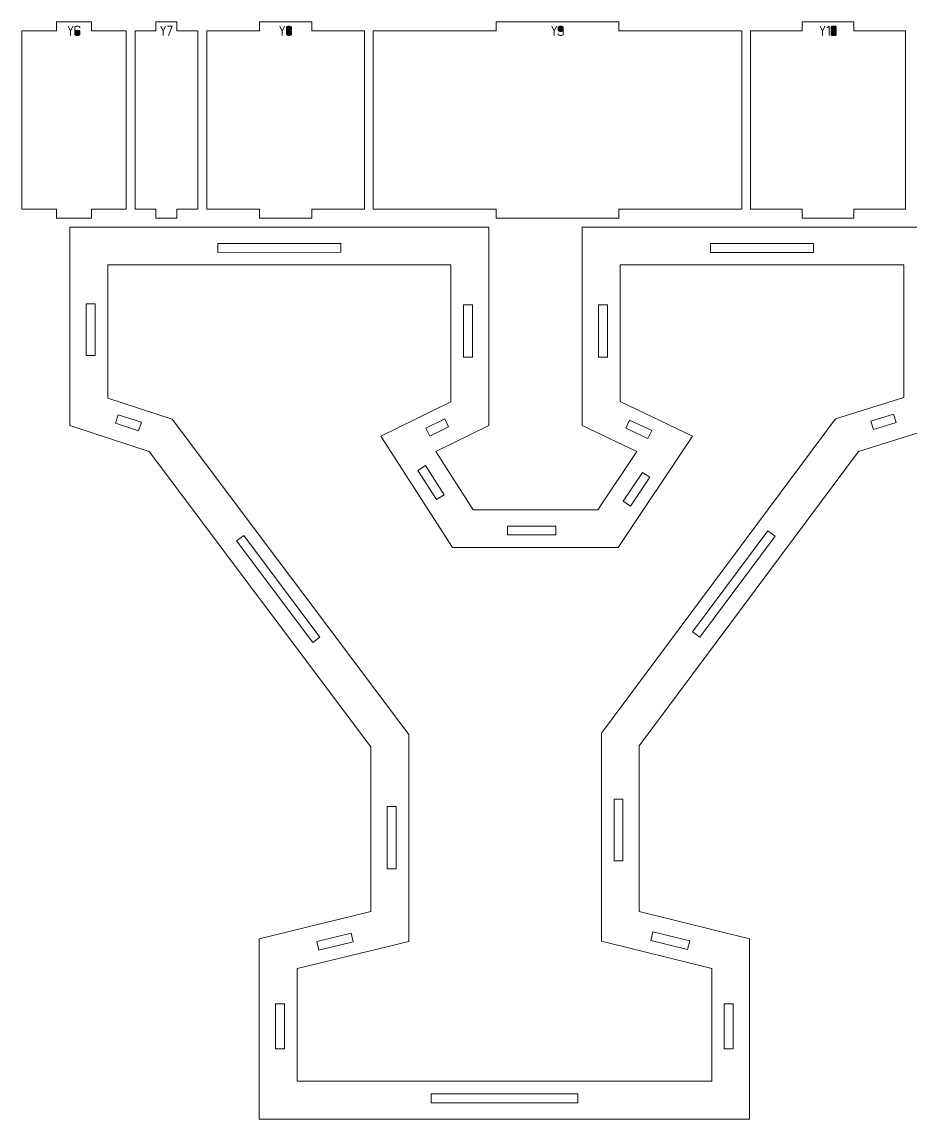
# Model space of a CAD drawing. Header units: centimetres. Extents: x -249 to 275, y -506 to 461.
# Drawn here: x 65.99 to 95.84, y -438.19 to -401.29 of the extents above; entities that cross this region are included whole.
import ezdxf

# ---------------------------------------------------------------- set-up
doc = ezdxf.new("R2010")
doc.units = ezdxf.units.CM
doc.header["$MEASUREMENT"] = 0
doc.layers.add('Capa 1', color=7, linetype='Continuous')

msp = doc.modelspace()

# ---------------------------------------------------------------- hatches: boundary and pattern name
at = {"layer": 'Capa 1', "true_color": 0x3e4095}
h = msp.add_hatch(color=175, dxfattribs=at)
edge = h.paths.add_edge_path()
edge.add_spline(control_points=[(67.62337, -401.74634), (67.62337, -401.74634), (67.62337, -401.59775), (67.62337, -401.59775), (67.62337, -401.59775), (67.54403, -401.4299), (67.54403, -401.4299), (67.54403, -401.4299), (67.62337, -401.59775), (67.62337, -401.59775), (67.62337, -401.59775), (67.70133, -401.4299), (67.70133, -401.4299), (67.70133, -401.4299), (67.62337, -401.59775), (67.62337, -401.59775), (67.62337, -401.59775), (67.62337, -401.74634), (67.62337, -401.74634)], knot_values=[0, 0, 0, 0, 0.16666667, 0.16666667, 0.16666667, 0.33333333, 0.33333333, 0.33333333, 0.5, 0.5, 0.5, 0.66666667, 0.66666667, 0.66666667, 0.83333333, 0.83333333, 0.83333333, 1, 1, 1, 1], degree=3, periodic=1)
h = msp.add_hatch(color=175, dxfattribs=at)
edge = h.paths.add_edge_path()
edge.add_spline(control_points=[(67.84671, -401.74634), (67.82317, -401.74634), (67.80352, -401.7429), (67.78778, -401.73602), (67.77203, -401.72914), (67.76416, -401.72081), (67.76416, -401.71103), (67.76416, -401.71103), (67.76416, -401.60417), (67.76416, -401.60417), (67.76416, -401.60417), (67.76416, -401.46521), (67.76416, -401.46521), (67.76416, -401.45543), (67.77203, -401.4471), (67.78778, -401.44022), (67.80352, -401.43334), (67.82317, -401.4299), (67.84671, -401.4299), (67.87025, -401.4299), (67.8899, -401.43334), (67.90564, -401.44022), (67.92139, -401.4471), (67.92926, -401.45543), (67.92926, -401.46521), (67.92926, -401.46521), (67.92926, -401.49089), (67.92926, -401.49089), (67.92926, -401.49089), (67.92926, -401.46521), (67.92926, -401.46521), (67.92926, -401.45543), (67.92139, -401.4471), (67.90564, -401.44022), (67.8899, -401.43334), (67.87025, -401.4299), (67.84671, -401.4299), (67.82317, -401.4299), (67.80352, -401.43334), (67.78778, -401.44022), (67.77203, -401.4471), (67.76416, -401.45543), (67.76416, -401.46521), (67.76416, -401.46521), (67.76416, -401.60417), (67.76416, -401.60417), (67.76416, -401.595), (67.77371, -401.58682), (67.79282, -401.57964), (67.81193, -401.57245), (67.82989, -401.56886), (67.84671, -401.56886), (67.87025, -401.56886), (67.8899, -401.5723), (67.90564, -401.57918), (67.92139, -401.58606), (67.92926, -401.59439), (67.92926, -401.60417), (67.92926, -401.60417), (67.92926, -401.71103), (67.92926, -401.71103), (67.92926, -401.72081), (67.92139, -401.72914), (67.90564, -401.73602), (67.8899, -401.7429), (67.87025, -401.74634), (67.84671, -401.74634)], knot_values=[0, 0, 0, 0, 0.04545455, 0.04545455, 0.04545455, 0.09090909, 0.09090909, 0.09090909, 0.13636364, 0.13636364, 0.13636364, 0.18181818, 0.18181818, 0.18181818, 0.22727273, 0.22727273, 0.22727273, 0.27272727, 0.27272727, 0.27272727, 0.31818182, 0.31818182, 0.31818182, 0.36363636, 0.36363636, 0.36363636, 0.40909091, 0.40909091, 0.40909091, 0.45454545, 0.45454545, 0.45454545, 0.5, 0.5, 0.5, 0.54545455, 0.54545455, 0.54545455, 0.59090909, 0.59090909, 0.59090909, 0.63636364, 0.63636364, 0.63636364, 0.68181818, 0.68181818, 0.68181818, 0.72727273, 0.72727273, 0.72727273, 0.77272727, 0.77272727, 0.77272727, 0.81818182, 0.81818182, 0.81818182, 0.86363636, 0.86363636, 0.86363636, 0.90909091, 0.90909091, 0.90909091, 0.95454545, 0.95454545, 0.95454545, 1, 1, 1, 1], degree=3, periodic=1)
h = msp.add_hatch(color=175, dxfattribs=at)
edge = h.paths.add_edge_path()
edge.add_spline(control_points=[(70.73468, -401.74634), (70.73468, -401.74634), (70.73468, -401.59775), (70.73468, -401.59775), (70.73468, -401.59775), (70.65534, -401.4299), (70.65534, -401.4299), (70.65534, -401.4299), (70.73468, -401.59775), (70.73468, -401.59775), (70.73468, -401.59775), (70.81264, -401.4299), (70.81264, -401.4299), (70.81264, -401.4299), (70.73468, -401.59775), (70.73468, -401.59775), (70.73468, -401.59775), (70.73468, -401.74634), (70.73468, -401.74634)], knot_values=[0, 0, 0, 0, 0.16666667, 0.16666667, 0.16666667, 0.33333333, 0.33333333, 0.33333333, 0.5, 0.5, 0.5, 0.66666667, 0.66666667, 0.66666667, 0.83333333, 0.83333333, 0.83333333, 1, 1, 1, 1], degree=3, periodic=1)
h = msp.add_hatch(color=175, dxfattribs=at)
edge = h.paths.add_edge_path()
edge.add_spline(control_points=[(70.91399, -401.74634), (70.91399, -401.74634), (71.03507, -401.4299), (71.03507, -401.4299), (71.03507, -401.4299), (70.87547, -401.4299), (70.87547, -401.4299), (70.87547, -401.4299), (71.03507, -401.4299), (71.03507, -401.4299), (71.03507, -401.4299), (70.91399, -401.74634), (70.91399, -401.74634)], knot_values=[0, 0, 0, 0, 0.25, 0.25, 0.25, 0.5, 0.5, 0.5, 0.75, 0.75, 0.75, 1, 1, 1, 1], degree=3, periodic=1)
h = msp.add_hatch(color=175, dxfattribs=at)
edge = h.paths.add_edge_path()
edge.add_spline(control_points=[(74.73695, -401.74634), (74.73695, -401.74634), (74.73695, -401.59775), (74.73695, -401.59775), (74.73695, -401.59775), (74.65761, -401.4299), (74.65761, -401.4299), (74.65761, -401.4299), (74.73695, -401.59775), (74.73695, -401.59775), (74.73695, -401.59775), (74.81491, -401.4299), (74.81491, -401.4299), (74.81491, -401.4299), (74.73695, -401.59775), (74.73695, -401.59775), (74.73695, -401.59775), (74.73695, -401.74634), (74.73695, -401.74634)], knot_values=[0, 0, 0, 0, 0.16666667, 0.16666667, 0.16666667, 0.33333333, 0.33333333, 0.33333333, 0.5, 0.5, 0.5, 0.66666667, 0.66666667, 0.66666667, 0.83333333, 0.83333333, 0.83333333, 1, 1, 1, 1], degree=3, periodic=1)
h = msp.add_hatch(color=175, dxfattribs=at)
edge = h.paths.add_edge_path()
edge.add_spline(control_points=[(74.87774, -401.53951), (74.87774, -401.54746), (74.8834, -401.55464), (74.89471, -401.56106), (74.90602, -401.56748), (74.92788, -401.57176), (74.96029, -401.5739), (74.9927, -401.57176), (75.01456, -401.56748), (75.02587, -401.56106), (75.03718, -401.55464), (75.04284, -401.54746), (75.04284, -401.53951), (75.04284, -401.53951), (75.04284, -401.46521), (75.04284, -401.46521), (75.04284, -401.45543), (75.03497, -401.4471), (75.01922, -401.44022), (75.00348, -401.43334), (74.98383, -401.4299), (74.96029, -401.4299), (74.93675, -401.4299), (74.9171, -401.43334), (74.90136, -401.44022), (74.88561, -401.4471), (74.87774, -401.45543), (74.87774, -401.46521), (74.87774, -401.46521), (74.87774, -401.53951), (74.87774, -401.53951)], knot_values=[0, 0, 0, 0, 0.1, 0.1, 0.1, 0.2, 0.2, 0.2, 0.3, 0.3, 0.3, 0.4, 0.4, 0.4, 0.5, 0.5, 0.5, 0.6, 0.6, 0.6, 0.7, 0.7, 0.7, 0.8, 0.8, 0.8, 0.9, 0.9, 0.9, 1, 1, 1, 1], degree=3, periodic=1)
h = msp.add_hatch(color=175, dxfattribs=at)
edge = h.paths.add_edge_path()
edge.add_spline(control_points=[(74.96029, -401.74634), (74.93675, -401.74634), (74.9171, -401.7429), (74.90136, -401.73602), (74.88561, -401.72914), (74.87774, -401.72081), (74.87774, -401.71103), (74.87774, -401.71103), (74.87774, -401.60784), (74.87774, -401.60784), (74.87774, -401.59958), (74.8834, -401.5924), (74.89471, -401.58629), (74.90602, -401.58017), (74.92788, -401.57604), (74.96029, -401.5739), (74.92788, -401.57176), (74.90602, -401.56748), (74.89471, -401.56106), (74.8834, -401.55464), (74.87774, -401.54746), (74.87774, -401.53951), (74.87774, -401.53951), (74.87774, -401.46521), (74.87774, -401.46521), (74.87774, -401.45543), (74.88561, -401.4471), (74.90136, -401.44022), (74.9171, -401.43334), (74.93675, -401.4299), (74.96029, -401.4299), (74.98383, -401.4299), (75.00348, -401.43334), (75.01922, -401.44022), (75.03497, -401.4471), (75.04284, -401.45543), (75.04284, -401.46521), (75.04284, -401.46521), (75.04284, -401.53951), (75.04284, -401.53951), (75.04284, -401.54746), (75.03718, -401.55464), (75.02587, -401.56106), (75.01456, -401.56748), (74.9927, -401.57176), (74.96029, -401.5739), (74.9927, -401.57604), (75.01456, -401.58017), (75.02587, -401.58629), (75.03718, -401.5924), (75.04284, -401.59958), (75.04284, -401.60784), (75.04284, -401.60784), (75.04284, -401.71103), (75.04284, -401.71103), (75.04284, -401.72081), (75.03497, -401.72914), (75.01922, -401.73602), (75.00348, -401.7429), (74.98383, -401.74634), (74.96029, -401.74634)], knot_values=[0, 0, 0, 0, 0.05, 0.05, 0.05, 0.1, 0.1, 0.1, 0.15, 0.15, 0.15, 0.2, 0.2, 0.2, 0.25, 0.25, 0.25, 0.3, 0.3, 0.3, 0.35, 0.35, 0.35, 0.4, 0.4, 0.4, 0.45, 0.45, 0.45, 0.5, 0.5, 0.5, 0.55, 0.55, 0.55, 0.6, 0.6, 0.6, 0.65, 0.65, 0.65, 0.7, 0.7, 0.7, 0.75, 0.75, 0.75, 0.8, 0.8, 0.8, 0.85, 0.85, 0.85, 0.9, 0.9, 0.9, 0.95, 0.95, 0.95, 1, 1, 1, 1], degree=3, periodic=1)
h = msp.add_hatch(color=175, dxfattribs=at)
edge = h.paths.add_edge_path()
edge.add_spline(control_points=[(83.87707, -401.74634), (83.87707, -401.74634), (83.87707, -401.59775), (83.87707, -401.59775), (83.87707, -401.59775), (83.79773, -401.4299), (83.79773, -401.4299), (83.79773, -401.4299), (83.87707, -401.59775), (83.87707, -401.59775), (83.87707, -401.59775), (83.95503, -401.4299), (83.95503, -401.4299), (83.95503, -401.4299), (83.87707, -401.59775), (83.87707, -401.59775), (83.87707, -401.59775), (83.87707, -401.74634), (83.87707, -401.74634)], knot_values=[0, 0, 0, 0, 0.16666667, 0.16666667, 0.16666667, 0.33333333, 0.33333333, 0.33333333, 0.5, 0.5, 0.5, 0.66666667, 0.66666667, 0.66666667, 0.83333333, 0.83333333, 0.83333333, 1, 1, 1, 1], degree=3, periodic=1)
h = msp.add_hatch(color=175, dxfattribs=at)
edge = h.paths.add_edge_path()
edge.add_spline(control_points=[(84.01786, -401.57253), (84.01786, -401.58231), (84.02573, -401.59064), (84.04148, -401.59752), (84.05722, -401.6044), (84.07687, -401.60784), (84.10041, -401.60784), (84.12365, -401.60845), (84.14321, -401.60562), (84.15911, -401.59936), (84.17501, -401.59309), (84.18296, -401.58414), (84.18296, -401.57253), (84.18296, -401.57253), (84.18296, -401.46521), (84.18296, -401.46521), (84.18296, -401.45543), (84.17509, -401.4471), (84.15934, -401.44022), (84.1436, -401.43334), (84.12395, -401.4299), (84.10041, -401.4299), (84.07687, -401.4299), (84.05722, -401.43334), (84.04148, -401.44022), (84.02573, -401.4471), (84.01786, -401.45543), (84.01786, -401.46521), (84.01786, -401.46521), (84.01786, -401.57253), (84.01786, -401.57253)], knot_values=[0, 0, 0, 0, 0.1, 0.1, 0.1, 0.2, 0.2, 0.2, 0.3, 0.3, 0.3, 0.4, 0.4, 0.4, 0.5, 0.5, 0.5, 0.6, 0.6, 0.6, 0.7, 0.7, 0.7, 0.8, 0.8, 0.8, 0.9, 0.9, 0.9, 1, 1, 1, 1], degree=3, periodic=1)
h = msp.add_hatch(color=175, dxfattribs=at)
edge = h.paths.add_edge_path()
edge.add_spline(control_points=[(84.10041, -401.74634), (84.07687, -401.74634), (84.05722, -401.7429), (84.04148, -401.73602), (84.02573, -401.72914), (84.01786, -401.72081), (84.01786, -401.71103), (84.01786, -401.71103), (84.01786, -401.6858), (84.01786, -401.6858), (84.01786, -401.6858), (84.01786, -401.71103), (84.01786, -401.71103), (84.01786, -401.72081), (84.02573, -401.72914), (84.04148, -401.73602), (84.05722, -401.7429), (84.07687, -401.74634), (84.10041, -401.74634), (84.12395, -401.74634), (84.1436, -401.7429), (84.15934, -401.73602), (84.17509, -401.72914), (84.18296, -401.72081), (84.18296, -401.71103), (84.18296, -401.71103), (84.18296, -401.57253), (84.18296, -401.57253), (84.18296, -401.58414), (84.17501, -401.59309), (84.15911, -401.59936), (84.14321, -401.60562), (84.12365, -401.60845), (84.10041, -401.60784), (84.07687, -401.60784), (84.05722, -401.6044), (84.04148, -401.59752), (84.02573, -401.59064), (84.01786, -401.58231), (84.01786, -401.57253), (84.01786, -401.57253), (84.01786, -401.46521), (84.01786, -401.46521), (84.01786, -401.45543), (84.02573, -401.4471), (84.04148, -401.44022), (84.05722, -401.43334), (84.07687, -401.4299), (84.10041, -401.4299), (84.12395, -401.4299), (84.1436, -401.43334), (84.15934, -401.44022), (84.17509, -401.4471), (84.18296, -401.45543), (84.18296, -401.46521), (84.18296, -401.46521), (84.18296, -401.57253), (84.18296, -401.57253), (84.18296, -401.57253), (84.18296, -401.71103), (84.18296, -401.71103), (84.18296, -401.72081), (84.17509, -401.72914), (84.15934, -401.73602), (84.1436, -401.7429), (84.12395, -401.74634), (84.10041, -401.74634)], knot_values=[0, 0, 0, 0, 0.04545455, 0.04545455, 0.04545455, 0.09090909, 0.09090909, 0.09090909, 0.13636364, 0.13636364, 0.13636364, 0.18181818, 0.18181818, 0.18181818, 0.22727273, 0.22727273, 0.22727273, 0.27272727, 0.27272727, 0.27272727, 0.31818182, 0.31818182, 0.31818182, 0.36363636, 0.36363636, 0.36363636, 0.40909091, 0.40909091, 0.40909091, 0.45454545, 0.45454545, 0.45454545, 0.5, 0.5, 0.5, 0.54545455, 0.54545455, 0.54545455, 0.59090909, 0.59090909, 0.59090909, 0.63636364, 0.63636364, 0.63636364, 0.68181818, 0.68181818, 0.68181818, 0.72727273, 0.72727273, 0.72727273, 0.77272727, 0.77272727, 0.77272727, 0.81818182, 0.81818182, 0.81818182, 0.86363636, 0.86363636, 0.86363636, 0.90909091, 0.90909091, 0.90909091, 0.95454545, 0.95454545, 0.95454545, 1, 1, 1, 1], degree=3, periodic=1)
h = msp.add_hatch(color=175, dxfattribs=at)
edge = h.paths.add_edge_path()
edge.add_spline(control_points=[(92.90115, -401.74634), (92.90115, -401.74634), (92.90115, -401.59775), (92.90115, -401.59775), (92.90115, -401.59775), (92.82181, -401.4299), (92.82181, -401.4299), (92.82181, -401.4299), (92.90115, -401.59775), (92.90115, -401.59775), (92.90115, -401.59775), (92.97911, -401.4299), (92.97911, -401.4299), (92.97911, -401.4299), (92.90115, -401.59775), (92.90115, -401.59775), (92.90115, -401.59775), (92.90115, -401.74634), (92.90115, -401.74634)], knot_values=[0, 0, 0, 0, 0.16666667, 0.16666667, 0.16666667, 0.33333333, 0.33333333, 0.33333333, 0.5, 0.5, 0.5, 0.66666667, 0.66666667, 0.66666667, 0.83333333, 0.83333333, 0.83333333, 1, 1, 1, 1], degree=3, periodic=1)
h = msp.add_hatch(color=175, dxfattribs=at)
edge = h.paths.add_edge_path()
edge.add_spline(control_points=[(93.11807, -401.42944), (93.11807, -401.42944), (93.04194, -401.48218), (93.04194, -401.48218), (93.04194, -401.48218), (93.11807, -401.42944), (93.11807, -401.42944), (93.11807, -401.42944), (93.11807, -401.74634), (93.11807, -401.74634), (93.11807, -401.74634), (93.11807, -401.42944), (93.11807, -401.42944)], knot_values=[0, 0, 0, 0, 0.25, 0.25, 0.25, 0.5, 0.5, 0.5, 0.75, 0.75, 0.75, 1, 1, 1, 1], degree=3, periodic=1)
h = msp.add_hatch(color=175, dxfattribs=at)
edge = h.paths.add_edge_path()
edge.add_spline(control_points=[(93.1887, -401.72249), (93.1887, -401.73228), (93.19657, -401.7387), (93.21232, -401.74175), (93.22806, -401.74481), (93.24771, -401.74634), (93.27125, -401.74634), (93.29479, -401.74634), (93.31444, -401.74481), (93.33018, -401.74175), (93.34593, -401.7387), (93.3538, -401.73228), (93.3538, -401.72249), (93.3538, -401.72249), (93.3538, -401.45421), (93.3538, -401.45421), (93.3538, -401.44442), (93.34593, -401.43792), (93.33018, -401.43471), (93.31444, -401.4315), (93.29479, -401.4299), (93.27125, -401.4299), (93.24771, -401.4299), (93.22806, -401.4315), (93.21232, -401.43471), (93.19657, -401.43792), (93.1887, -401.44442), (93.1887, -401.45421), (93.1887, -401.45421), (93.1887, -401.72249), (93.1887, -401.72249)], knot_values=[0, 0, 0, 0, 0.1, 0.1, 0.1, 0.2, 0.2, 0.2, 0.3, 0.3, 0.3, 0.4, 0.4, 0.4, 0.5, 0.5, 0.5, 0.6, 0.6, 0.6, 0.7, 0.7, 0.7, 0.8, 0.8, 0.8, 0.9, 0.9, 0.9, 1, 1, 1, 1], degree=3, periodic=1)
h = msp.add_hatch(color=175, dxfattribs=at)
edge = h.paths.add_edge_path()
edge.add_spline(control_points=[(93.3538, -401.72249), (93.3538, -401.73228), (93.34593, -401.7387), (93.33018, -401.74175), (93.31444, -401.74481), (93.29479, -401.74634), (93.27125, -401.74634), (93.24771, -401.74634), (93.22806, -401.74481), (93.21232, -401.74175), (93.19657, -401.7387), (93.1887, -401.73228), (93.1887, -401.72249), (93.1887, -401.72249), (93.1887, -401.45421), (93.1887, -401.45421), (93.1887, -401.44442), (93.19657, -401.43792), (93.21232, -401.43471), (93.22806, -401.4315), (93.24771, -401.4299), (93.27125, -401.4299), (93.29479, -401.4299), (93.31444, -401.4315), (93.33018, -401.43471), (93.34593, -401.43792), (93.3538, -401.44442), (93.3538, -401.45421), (93.3538, -401.45421), (93.3538, -401.72249), (93.3538, -401.72249)], knot_values=[0, 0, 0, 0, 0.1, 0.1, 0.1, 0.2, 0.2, 0.2, 0.3, 0.3, 0.3, 0.4, 0.4, 0.4, 0.5, 0.5, 0.5, 0.6, 0.6, 0.6, 0.7, 0.7, 0.7, 0.8, 0.8, 0.8, 0.9, 0.9, 0.9, 1, 1, 1, 1], degree=3, periodic=1)
h = msp.add_hatch(color=175, dxfattribs=at)
edge = h.paths.add_edge_path()
edge.add_spline(control_points=[(67.76416, -401.71103), (67.76416, -401.72081), (67.77203, -401.72914), (67.78778, -401.73602), (67.80352, -401.7429), (67.82317, -401.74634), (67.84671, -401.74634), (67.87025, -401.74634), (67.8899, -401.7429), (67.90564, -401.73602), (67.92139, -401.72914), (67.92926, -401.72081), (67.92926, -401.71103), (67.92926, -401.71103), (67.92926, -401.60417), (67.92926, -401.60417), (67.92926, -401.59439), (67.92139, -401.58606), (67.90564, -401.57918), (67.8899, -401.5723), (67.87025, -401.56886), (67.84671, -401.56886), (67.82989, -401.56886), (67.81193, -401.57245), (67.79282, -401.57964), (67.77371, -401.58682), (67.76416, -401.595), (67.76416, -401.60417), (67.76416, -401.60417), (67.76416, -401.71103), (67.76416, -401.71103)], knot_values=[0, 0, 0, 0, 0.1, 0.1, 0.1, 0.2, 0.2, 0.2, 0.3, 0.3, 0.3, 0.4, 0.4, 0.4, 0.5, 0.5, 0.5, 0.6, 0.6, 0.6, 0.7, 0.7, 0.7, 0.8, 0.8, 0.8, 0.9, 0.9, 0.9, 1, 1, 1, 1], degree=3, periodic=1)
h = msp.add_hatch(color=175, dxfattribs=at)
edge = h.paths.add_edge_path()
edge.add_spline(control_points=[(74.87774, -401.71103), (74.87774, -401.72081), (74.88561, -401.72914), (74.90136, -401.73602), (74.9171, -401.7429), (74.93675, -401.74634), (74.96029, -401.74634), (74.98383, -401.74634), (75.00348, -401.7429), (75.01922, -401.73602), (75.03497, -401.72914), (75.04284, -401.72081), (75.04284, -401.71103), (75.04284, -401.71103), (75.04284, -401.60784), (75.04284, -401.60784), (75.04284, -401.59958), (75.03718, -401.5924), (75.02587, -401.58629), (75.01456, -401.58017), (74.9927, -401.57604), (74.96029, -401.5739), (74.92788, -401.57604), (74.90602, -401.58017), (74.89471, -401.58629), (74.8834, -401.5924), (74.87774, -401.59958), (74.87774, -401.60784), (74.87774, -401.60784), (74.87774, -401.71103), (74.87774, -401.71103)], knot_values=[0, 0, 0, 0, 0.1, 0.1, 0.1, 0.2, 0.2, 0.2, 0.3, 0.3, 0.3, 0.4, 0.4, 0.4, 0.5, 0.5, 0.5, 0.6, 0.6, 0.6, 0.7, 0.7, 0.7, 0.8, 0.8, 0.8, 0.9, 0.9, 0.9, 1, 1, 1, 1], degree=3, periodic=1)

# ---------------------------------------------------------------- linework, layer by layer
at = {"layer": 'Capa 1', "color": 240, "lineweight": 20}
for points in [[(65.98643, -401.58914), (65.98643, -401.58914), (65.98643, -407.58914), (65.98643, -407.58914), (65.98643, -407.58914), (67.15325, -407.58914), (67.15325, -407.58914), (67.15325, -407.58914), (67.15325, -407.88914), (67.15325, -407.88914), (67.15325, -407.88914), (68.32006, -407.88914), (68.32006, -407.88914), (68.32006, -407.88914), (68.32006, -407.58914), (68.32006, -407.58914), (68.32006, -407.58914), (69.48687, -407.58914), (69.48687, -407.58914), (69.48687, -407.58914), (69.48687, -401.58914), (69.48687, -401.58914), (69.48687, -401.58914), (68.32006, -401.58914), (68.32006, -401.58914), (68.32006, -401.58914), (68.32006, -401.28914), (68.32006, -401.28914), (68.32006, -401.28914), (67.15325, -401.28914), (67.15325, -401.28914), (67.15325, -401.28914), (67.15325, -401.58914), (67.15325, -401.58914), (67.15325, -401.58914), (65.98643, -401.58914), (65.98643, -401.58914)], [(69.78687, -401.58914), (69.78687, -401.58914), (69.78687, -407.58914), (69.78687, -407.58914), (69.78687, -407.58914), (70.49243, -407.58914), (70.49243, -407.58914), (70.49243, -407.58914), (70.49243, -407.88914), (70.49243, -407.88914), (70.49243, -407.88914), (71.19798, -407.88914), (71.19798, -407.88914), (71.19798, -407.88914), (71.19798, -407.58914), (71.19798, -407.58914), (71.19798, -407.58914), (71.90354, -407.58914), (71.90354, -407.58914), (71.90354, -407.58914), (71.90354, -401.58914), (71.90354, -401.58914), (71.90354, -401.58914), (71.19798, -401.58914), (71.19798, -401.58914), (71.19798, -401.58914), (71.19798, -401.28914), (71.19798, -401.28914), (71.19798, -401.28914), (70.49243, -401.28914), (70.49243, -401.28914), (70.49243, -401.28914), (70.49243, -401.58914), (70.49243, -401.58914), (70.49243, -401.58914), (69.78687, -401.58914), (69.78687, -401.58914)], [(72.20354, -401.58914), (72.20354, -401.58914), (72.20354, -407.58914), (72.20354, -407.58914), (72.20354, -407.58914), (73.968, -407.58914), (73.968, -407.58914), (73.968, -407.58914), (73.968, -407.88914), (73.968, -407.88914), (73.968, -407.88914), (75.73246, -407.88914), (75.73246, -407.88914), (75.73246, -407.88914), (75.73246, -407.58914), (75.73246, -407.58914), (75.73246, -407.58914), (77.49692, -407.58914), (77.49692, -407.58914), (77.49692, -407.58914), (77.49692, -401.58914), (77.49692, -401.58914), (77.49692, -401.58914), (75.73246, -401.58914), (75.73246, -401.58914), (75.73246, -401.58914), (75.73246, -401.28914), (75.73246, -401.28914), (75.73246, -401.28914), (73.968, -401.28914), (73.968, -401.28914), (73.968, -401.28914), (73.968, -401.58914), (73.968, -401.58914), (73.968, -401.58914), (72.20354, -401.58914), (72.20354, -401.58914)], [(77.79692, -401.58914), (77.79692, -401.58914), (77.79692, -407.58914), (77.79692, -407.58914), (77.79692, -407.58914), (81.92587, -407.58914), (81.92587, -407.58914), (81.92587, -407.58914), (81.92587, -407.88914), (81.92587, -407.88914), (81.92587, -407.88914), (86.05482, -407.88914), (86.05482, -407.88914), (86.05482, -407.88914), (86.05482, -407.58914), (86.05482, -407.58914), (86.05482, -407.58914), (90.18377, -407.58914), (90.18377, -407.58914), (90.18377, -407.58914), (90.18377, -401.58914), (90.18377, -401.58914), (90.18377, -401.58914), (86.05482, -401.58914), (86.05482, -401.58914), (86.05482, -401.58914), (86.05482, -401.28914), (86.05482, -401.28914), (86.05482, -401.28914), (81.92587, -401.28914), (81.92587, -401.28914), (81.92587, -401.28914), (81.92587, -401.58914), (81.92587, -401.58914), (81.92587, -401.58914), (77.79692, -401.58914), (77.79692, -401.58914)], [(90.48377, -401.58914), (90.48377, -401.58914), (90.48377, -407.58914), (90.48377, -407.58914), (90.48377, -407.58914), (92.21979, -407.58914), (92.21979, -407.58914), (92.21979, -407.58914), (92.21979, -407.88914), (92.21979, -407.88914), (92.21979, -407.88914), (93.95582, -407.88914), (93.95582, -407.88914), (93.95582, -407.88914), (93.95582, -407.58914), (93.95582, -407.58914), (93.95582, -407.58914), (95.69184, -407.58914), (95.69184, -407.58914), (95.69184, -407.58914), (95.69184, -401.58914), (95.69184, -401.58914), (95.69184, -401.58914), (93.95582, -401.58914), (93.95582, -401.58914), (93.95582, -401.58914), (93.95582, -401.28914), (93.95582, -401.28914), (93.95582, -401.28914), (92.21979, -401.28914), (92.21979, -401.28914), (92.21979, -401.28914), (92.21979, -401.58914), (92.21979, -401.58914), (92.21979, -401.58914), (90.48377, -401.58914), (90.48377, -401.58914)]]:
    msp.add_open_spline(points, degree=3, knots=[0, 0, 0, 0, 0.08333333, 0.08333333, 0.08333333, 0.16666667, 0.16666667, 0.16666667, 0.25, 0.25, 0.25, 0.33333333, 0.33333333, 0.33333333, 0.41666667, 0.41666667, 0.41666667, 0.5, 0.5, 0.5, 0.58333333, 0.58333333, 0.58333333, 0.66666667, 0.66666667, 0.66666667, 0.75, 0.75, 0.75, 0.83333333, 0.83333333, 0.83333333, 0.91666667, 0.91666667, 0.91666667, 1, 1, 1, 1], dxfattribs=at)
at = {"layer": 'Capa 1', "color": 114, "lineweight": 9}
for points, knots in [([(67.62337, -401.74634), (67.62337, -401.74634), (67.62337, -401.59775), (67.62337, -401.59775), (67.62337, -401.59775), (67.54403, -401.4299), (67.54403, -401.4299), (67.54403, -401.4299), (67.62337, -401.59775), (67.62337, -401.59775), (67.62337, -401.59775), (67.70133, -401.4299), (67.70133, -401.4299), (67.70133, -401.4299), (67.62337, -401.59775), (67.62337, -401.59775), (67.62337, -401.59775), (67.62337, -401.74634), (67.62337, -401.74634)], [0, 0, 0, 0, 0.16666667, 0.16666667, 0.16666667, 0.33333333, 0.33333333, 0.33333333, 0.5, 0.5, 0.5, 0.66666667, 0.66666667, 0.66666667, 0.83333333, 0.83333333, 0.83333333, 1, 1, 1, 1]), ([(67.84671, -401.74634), (67.82317, -401.74634), (67.80352, -401.7429), (67.78778, -401.73602), (67.77203, -401.72914), (67.76416, -401.72081), (67.76416, -401.71103), (67.76416, -401.71103), (67.76416, -401.60417), (67.76416, -401.60417), (67.76416, -401.60417), (67.76416, -401.46521), (67.76416, -401.46521), (67.76416, -401.45543), (67.77203, -401.4471), (67.78778, -401.44022), (67.80352, -401.43334), (67.82317, -401.4299), (67.84671, -401.4299), (67.87025, -401.4299), (67.8899, -401.43334), (67.90564, -401.44022), (67.92139, -401.4471), (67.92926, -401.45543), (67.92926, -401.46521), (67.92926, -401.46521), (67.92926, -401.49089), (67.92926, -401.49089), (67.92926, -401.49089), (67.92926, -401.46521), (67.92926, -401.46521), (67.92926, -401.45543), (67.92139, -401.4471), (67.90564, -401.44022), (67.8899, -401.43334), (67.87025, -401.4299), (67.84671, -401.4299), (67.82317, -401.4299), (67.80352, -401.43334), (67.78778, -401.44022), (67.77203, -401.4471), (67.76416, -401.45543), (67.76416, -401.46521), (67.76416, -401.46521), (67.76416, -401.60417), (67.76416, -401.60417), (67.76416, -401.595), (67.77371, -401.58682), (67.79282, -401.57964), (67.81193, -401.57245), (67.82989, -401.56886), (67.84671, -401.56886), (67.87025, -401.56886), (67.8899, -401.5723), (67.90564, -401.57918), (67.92139, -401.58606), (67.92926, -401.59439), (67.92926, -401.60417), (67.92926, -401.60417), (67.92926, -401.71103), (67.92926, -401.71103), (67.92926, -401.72081), (67.92139, -401.72914), (67.90564, -401.73602), (67.8899, -401.7429), (67.87025, -401.74634), (67.84671, -401.74634)], [0, 0, 0, 0, 0.04545455, 0.04545455, 0.04545455, 0.09090909, 0.09090909, 0.09090909, 0.13636364, 0.13636364, 0.13636364, 0.18181818, 0.18181818, 0.18181818, 0.22727273, 0.22727273, 0.22727273, 0.27272727, 0.27272727, 0.27272727, 0.31818182, 0.31818182, 0.31818182, 0.36363636, 0.36363636, 0.36363636, 0.40909091, 0.40909091, 0.40909091, 0.45454545, 0.45454545, 0.45454545, 0.5, 0.5, 0.5, 0.54545455, 0.54545455, 0.54545455, 0.59090909, 0.59090909, 0.59090909, 0.63636364, 0.63636364, 0.63636364, 0.68181818, 0.68181818, 0.68181818, 0.72727273, 0.72727273, 0.72727273, 0.77272727, 0.77272727, 0.77272727, 0.81818182, 0.81818182, 0.81818182, 0.86363636, 0.86363636, 0.86363636, 0.90909091, 0.90909091, 0.90909091, 0.95454545, 0.95454545, 0.95454545, 1, 1, 1, 1]), ([(70.73468, -401.74634), (70.73468, -401.74634), (70.73468, -401.59775), (70.73468, -401.59775), (70.73468, -401.59775), (70.65534, -401.4299), (70.65534, -401.4299), (70.65534, -401.4299), (70.73468, -401.59775), (70.73468, -401.59775), (70.73468, -401.59775), (70.81264, -401.4299), (70.81264, -401.4299), (70.81264, -401.4299), (70.73468, -401.59775), (70.73468, -401.59775), (70.73468, -401.59775), (70.73468, -401.74634), (70.73468, -401.74634)], [0, 0, 0, 0, 0.16666667, 0.16666667, 0.16666667, 0.33333333, 0.33333333, 0.33333333, 0.5, 0.5, 0.5, 0.66666667, 0.66666667, 0.66666667, 0.83333333, 0.83333333, 0.83333333, 1, 1, 1, 1]), ([(70.91399, -401.74634), (70.91399, -401.74634), (71.03507, -401.4299), (71.03507, -401.4299), (71.03507, -401.4299), (70.87547, -401.4299), (70.87547, -401.4299), (70.87547, -401.4299), (71.03507, -401.4299), (71.03507, -401.4299), (71.03507, -401.4299), (70.91399, -401.74634), (70.91399, -401.74634)], [0, 0, 0, 0, 0.25, 0.25, 0.25, 0.5, 0.5, 0.5, 0.75, 0.75, 0.75, 1, 1, 1, 1]), ([(74.73695, -401.74634), (74.73695, -401.74634), (74.73695, -401.59775), (74.73695, -401.59775), (74.73695, -401.59775), (74.65761, -401.4299), (74.65761, -401.4299), (74.65761, -401.4299), (74.73695, -401.59775), (74.73695, -401.59775), (74.73695, -401.59775), (74.81491, -401.4299), (74.81491, -401.4299), (74.81491, -401.4299), (74.73695, -401.59775), (74.73695, -401.59775), (74.73695, -401.59775), (74.73695, -401.74634), (74.73695, -401.74634)], [0, 0, 0, 0, 0.16666667, 0.16666667, 0.16666667, 0.33333333, 0.33333333, 0.33333333, 0.5, 0.5, 0.5, 0.66666667, 0.66666667, 0.66666667, 0.83333333, 0.83333333, 0.83333333, 1, 1, 1, 1]), ([(74.87774, -401.53951), (74.87774, -401.54746), (74.8834, -401.55464), (74.89471, -401.56106), (74.90602, -401.56748), (74.92788, -401.57176), (74.96029, -401.5739), (74.9927, -401.57176), (75.01456, -401.56748), (75.02587, -401.56106), (75.03718, -401.55464), (75.04284, -401.54746), (75.04284, -401.53951), (75.04284, -401.53951), (75.04284, -401.46521), (75.04284, -401.46521), (75.04284, -401.45543), (75.03497, -401.4471), (75.01922, -401.44022), (75.00348, -401.43334), (74.98383, -401.4299), (74.96029, -401.4299), (74.93675, -401.4299), (74.9171, -401.43334), (74.90136, -401.44022), (74.88561, -401.4471), (74.87774, -401.45543), (74.87774, -401.46521), (74.87774, -401.46521), (74.87774, -401.53951), (74.87774, -401.53951)], [0, 0, 0, 0, 0.1, 0.1, 0.1, 0.2, 0.2, 0.2, 0.3, 0.3, 0.3, 0.4, 0.4, 0.4, 0.5, 0.5, 0.5, 0.6, 0.6, 0.6, 0.7, 0.7, 0.7, 0.8, 0.8, 0.8, 0.9, 0.9, 0.9, 1, 1, 1, 1]), ([(74.96029, -401.74634), (74.93675, -401.74634), (74.9171, -401.7429), (74.90136, -401.73602), (74.88561, -401.72914), (74.87774, -401.72081), (74.87774, -401.71103), (74.87774, -401.71103), (74.87774, -401.60784), (74.87774, -401.60784), (74.87774, -401.59958), (74.8834, -401.5924), (74.89471, -401.58629), (74.90602, -401.58017), (74.92788, -401.57604), (74.96029, -401.5739), (74.92788, -401.57176), (74.90602, -401.56748), (74.89471, -401.56106), (74.8834, -401.55464), (74.87774, -401.54746), (74.87774, -401.53951), (74.87774, -401.53951), (74.87774, -401.46521), (74.87774, -401.46521), (74.87774, -401.45543), (74.88561, -401.4471), (74.90136, -401.44022), (74.9171, -401.43334), (74.93675, -401.4299), (74.96029, -401.4299), (74.98383, -401.4299), (75.00348, -401.43334), (75.01922, -401.44022), (75.03497, -401.4471), (75.04284, -401.45543), (75.04284, -401.46521), (75.04284, -401.46521), (75.04284, -401.53951), (75.04284, -401.53951), (75.04284, -401.54746), (75.03718, -401.55464), (75.02587, -401.56106), (75.01456, -401.56748), (74.9927, -401.57176), (74.96029, -401.5739), (74.9927, -401.57604), (75.01456, -401.58017), (75.02587, -401.58629), (75.03718, -401.5924), (75.04284, -401.59958), (75.04284, -401.60784), (75.04284, -401.60784), (75.04284, -401.71103), (75.04284, -401.71103), (75.04284, -401.72081), (75.03497, -401.72914), (75.01922, -401.73602), (75.00348, -401.7429), (74.98383, -401.74634), (74.96029, -401.74634)], [0, 0, 0, 0, 0.05, 0.05, 0.05, 0.1, 0.1, 0.1, 0.15, 0.15, 0.15, 0.2, 0.2, 0.2, 0.25, 0.25, 0.25, 0.3, 0.3, 0.3, 0.35, 0.35, 0.35, 0.4, 0.4, 0.4, 0.45, 0.45, 0.45, 0.5, 0.5, 0.5, 0.55, 0.55, 0.55, 0.6, 0.6, 0.6, 0.65, 0.65, 0.65, 0.7, 0.7, 0.7, 0.75, 0.75, 0.75, 0.8, 0.8, 0.8, 0.85, 0.85, 0.85, 0.9, 0.9, 0.9, 0.95, 0.95, 0.95, 1, 1, 1, 1]), ([(83.87707, -401.74634), (83.87707, -401.74634), (83.87707, -401.59775), (83.87707, -401.59775), (83.87707, -401.59775), (83.79773, -401.4299), (83.79773, -401.4299), (83.79773, -401.4299), (83.87707, -401.59775), (83.87707, -401.59775), (83.87707, -401.59775), (83.95503, -401.4299), (83.95503, -401.4299), (83.95503, -401.4299), (83.87707, -401.59775), (83.87707, -401.59775), (83.87707, -401.59775), (83.87707, -401.74634), (83.87707, -401.74634)], [0, 0, 0, 0, 0.16666667, 0.16666667, 0.16666667, 0.33333333, 0.33333333, 0.33333333, 0.5, 0.5, 0.5, 0.66666667, 0.66666667, 0.66666667, 0.83333333, 0.83333333, 0.83333333, 1, 1, 1, 1]), ([(84.01786, -401.57253), (84.01786, -401.58231), (84.02573, -401.59064), (84.04148, -401.59752), (84.05722, -401.6044), (84.07687, -401.60784), (84.10041, -401.60784), (84.12365, -401.60845), (84.14321, -401.60562), (84.15911, -401.59936), (84.17501, -401.59309), (84.18296, -401.58414), (84.18296, -401.57253), (84.18296, -401.57253), (84.18296, -401.46521), (84.18296, -401.46521), (84.18296, -401.45543), (84.17509, -401.4471), (84.15934, -401.44022), (84.1436, -401.43334), (84.12395, -401.4299), (84.10041, -401.4299), (84.07687, -401.4299), (84.05722, -401.43334), (84.04148, -401.44022), (84.02573, -401.4471), (84.01786, -401.45543), (84.01786, -401.46521), (84.01786, -401.46521), (84.01786, -401.57253), (84.01786, -401.57253)], [0, 0, 0, 0, 0.1, 0.1, 0.1, 0.2, 0.2, 0.2, 0.3, 0.3, 0.3, 0.4, 0.4, 0.4, 0.5, 0.5, 0.5, 0.6, 0.6, 0.6, 0.7, 0.7, 0.7, 0.8, 0.8, 0.8, 0.9, 0.9, 0.9, 1, 1, 1, 1]), ([(84.10041, -401.74634), (84.07687, -401.74634), (84.05722, -401.7429), (84.04148, -401.73602), (84.02573, -401.72914), (84.01786, -401.72081), (84.01786, -401.71103), (84.01786, -401.71103), (84.01786, -401.6858), (84.01786, -401.6858), (84.01786, -401.6858), (84.01786, -401.71103), (84.01786, -401.71103), (84.01786, -401.72081), (84.02573, -401.72914), (84.04148, -401.73602), (84.05722, -401.7429), (84.07687, -401.74634), (84.10041, -401.74634), (84.12395, -401.74634), (84.1436, -401.7429), (84.15934, -401.73602), (84.17509, -401.72914), (84.18296, -401.72081), (84.18296, -401.71103), (84.18296, -401.71103), (84.18296, -401.57253), (84.18296, -401.57253), (84.18296, -401.58414), (84.17501, -401.59309), (84.15911, -401.59936), (84.14321, -401.60562), (84.12365, -401.60845), (84.10041, -401.60784), (84.07687, -401.60784), (84.05722, -401.6044), (84.04148, -401.59752), (84.02573, -401.59064), (84.01786, -401.58231), (84.01786, -401.57253), (84.01786, -401.57253), (84.01786, -401.46521), (84.01786, -401.46521), (84.01786, -401.45543), (84.02573, -401.4471), (84.04148, -401.44022), (84.05722, -401.43334), (84.07687, -401.4299), (84.10041, -401.4299), (84.12395, -401.4299), (84.1436, -401.43334), (84.15934, -401.44022), (84.17509, -401.4471), (84.18296, -401.45543), (84.18296, -401.46521), (84.18296, -401.46521), (84.18296, -401.57253), (84.18296, -401.57253), (84.18296, -401.57253), (84.18296, -401.71103), (84.18296, -401.71103), (84.18296, -401.72081), (84.17509, -401.72914), (84.15934, -401.73602), (84.1436, -401.7429), (84.12395, -401.74634), (84.10041, -401.74634)], [0, 0, 0, 0, 0.04545455, 0.04545455, 0.04545455, 0.09090909, 0.09090909, 0.09090909, 0.13636364, 0.13636364, 0.13636364, 0.18181818, 0.18181818, 0.18181818, 0.22727273, 0.22727273, 0.22727273, 0.27272727, 0.27272727, 0.27272727, 0.31818182, 0.31818182, 0.31818182, 0.36363636, 0.36363636, 0.36363636, 0.40909091, 0.40909091, 0.40909091, 0.45454545, 0.45454545, 0.45454545, 0.5, 0.5, 0.5, 0.54545455, 0.54545455, 0.54545455, 0.59090909, 0.59090909, 0.59090909, 0.63636364, 0.63636364, 0.63636364, 0.68181818, 0.68181818, 0.68181818, 0.72727273, 0.72727273, 0.72727273, 0.77272727, 0.77272727, 0.77272727, 0.81818182, 0.81818182, 0.81818182, 0.86363636, 0.86363636, 0.86363636, 0.90909091, 0.90909091, 0.90909091, 0.95454545, 0.95454545, 0.95454545, 1, 1, 1, 1]), ([(92.90115, -401.74634), (92.90115, -401.74634), (92.90115, -401.59775), (92.90115, -401.59775), (92.90115, -401.59775), (92.82181, -401.4299), (92.82181, -401.4299), (92.82181, -401.4299), (92.90115, -401.59775), (92.90115, -401.59775), (92.90115, -401.59775), (92.97911, -401.4299), (92.97911, -401.4299), (92.97911, -401.4299), (92.90115, -401.59775), (92.90115, -401.59775), (92.90115, -401.59775), (92.90115, -401.74634), (92.90115, -401.74634)], [0, 0, 0, 0, 0.16666667, 0.16666667, 0.16666667, 0.33333333, 0.33333333, 0.33333333, 0.5, 0.5, 0.5, 0.66666667, 0.66666667, 0.66666667, 0.83333333, 0.83333333, 0.83333333, 1, 1, 1, 1]), ([(93.11807, -401.42944), (93.11807, -401.42944), (93.04194, -401.48218), (93.04194, -401.48218), (93.04194, -401.48218), (93.11807, -401.42944), (93.11807, -401.42944), (93.11807, -401.42944), (93.11807, -401.74634), (93.11807, -401.74634), (93.11807, -401.74634), (93.11807, -401.42944), (93.11807, -401.42944)], [0, 0, 0, 0, 0.25, 0.25, 0.25, 0.5, 0.5, 0.5, 0.75, 0.75, 0.75, 1, 1, 1, 1]), ([(93.1887, -401.72249), (93.1887, -401.73228), (93.19657, -401.7387), (93.21232, -401.74175), (93.22806, -401.74481), (93.24771, -401.74634), (93.27125, -401.74634), (93.29479, -401.74634), (93.31444, -401.74481), (93.33018, -401.74175), (93.34593, -401.7387), (93.3538, -401.73228), (93.3538, -401.72249), (93.3538, -401.72249), (93.3538, -401.45421), (93.3538, -401.45421), (93.3538, -401.44442), (93.34593, -401.43792), (93.33018, -401.43471), (93.31444, -401.4315), (93.29479, -401.4299), (93.27125, -401.4299), (93.24771, -401.4299), (93.22806, -401.4315), (93.21232, -401.43471), (93.19657, -401.43792), (93.1887, -401.44442), (93.1887, -401.45421), (93.1887, -401.45421), (93.1887, -401.72249), (93.1887, -401.72249)], [0, 0, 0, 0, 0.1, 0.1, 0.1, 0.2, 0.2, 0.2, 0.3, 0.3, 0.3, 0.4, 0.4, 0.4, 0.5, 0.5, 0.5, 0.6, 0.6, 0.6, 0.7, 0.7, 0.7, 0.8, 0.8, 0.8, 0.9, 0.9, 0.9, 1, 1, 1, 1]), ([(93.3538, -401.72249), (93.3538, -401.73228), (93.34593, -401.7387), (93.33018, -401.74175), (93.31444, -401.74481), (93.29479, -401.74634), (93.27125, -401.74634), (93.24771, -401.74634), (93.22806, -401.74481), (93.21232, -401.74175), (93.19657, -401.7387), (93.1887, -401.73228), (93.1887, -401.72249), (93.1887, -401.72249), (93.1887, -401.45421), (93.1887, -401.45421), (93.1887, -401.44442), (93.19657, -401.43792), (93.21232, -401.43471), (93.22806, -401.4315), (93.24771, -401.4299), (93.27125, -401.4299), (93.29479, -401.4299), (93.31444, -401.4315), (93.33018, -401.43471), (93.34593, -401.43792), (93.3538, -401.44442), (93.3538, -401.45421), (93.3538, -401.45421), (93.3538, -401.72249), (93.3538, -401.72249)], [0, 0, 0, 0, 0.1, 0.1, 0.1, 0.2, 0.2, 0.2, 0.3, 0.3, 0.3, 0.4, 0.4, 0.4, 0.5, 0.5, 0.5, 0.6, 0.6, 0.6, 0.7, 0.7, 0.7, 0.8, 0.8, 0.8, 0.9, 0.9, 0.9, 1, 1, 1, 1]), ([(67.76416, -401.71103), (67.76416, -401.72081), (67.77203, -401.72914), (67.78778, -401.73602), (67.80352, -401.7429), (67.82317, -401.74634), (67.84671, -401.74634), (67.87025, -401.74634), (67.8899, -401.7429), (67.90564, -401.73602), (67.92139, -401.72914), (67.92926, -401.72081), (67.92926, -401.71103), (67.92926, -401.71103), (67.92926, -401.60417), (67.92926, -401.60417), (67.92926, -401.59439), (67.92139, -401.58606), (67.90564, -401.57918), (67.8899, -401.5723), (67.87025, -401.56886), (67.84671, -401.56886), (67.82989, -401.56886), (67.81193, -401.57245), (67.79282, -401.57964), (67.77371, -401.58682), (67.76416, -401.595), (67.76416, -401.60417), (67.76416, -401.60417), (67.76416, -401.71103), (67.76416, -401.71103)], [0, 0, 0, 0, 0.1, 0.1, 0.1, 0.2, 0.2, 0.2, 0.3, 0.3, 0.3, 0.4, 0.4, 0.4, 0.5, 0.5, 0.5, 0.6, 0.6, 0.6, 0.7, 0.7, 0.7, 0.8, 0.8, 0.8, 0.9, 0.9, 0.9, 1, 1, 1, 1]), ([(74.87774, -401.71103), (74.87774, -401.72081), (74.88561, -401.72914), (74.90136, -401.73602), (74.9171, -401.7429), (74.93675, -401.74634), (74.96029, -401.74634), (74.98383, -401.74634), (75.00348, -401.7429), (75.01922, -401.73602), (75.03497, -401.72914), (75.04284, -401.72081), (75.04284, -401.71103), (75.04284, -401.71103), (75.04284, -401.60784), (75.04284, -401.60784), (75.04284, -401.59958), (75.03718, -401.5924), (75.02587, -401.58629), (75.01456, -401.58017), (74.9927, -401.57604), (74.96029, -401.5739), (74.92788, -401.57604), (74.90602, -401.58017), (74.89471, -401.58629), (74.8834, -401.5924), (74.87774, -401.59958), (74.87774, -401.60784), (74.87774, -401.60784), (74.87774, -401.71103), (74.87774, -401.71103)], [0, 0, 0, 0, 0.1, 0.1, 0.1, 0.2, 0.2, 0.2, 0.3, 0.3, 0.3, 0.4, 0.4, 0.4, 0.5, 0.5, 0.5, 0.6, 0.6, 0.6, 0.7, 0.7, 0.7, 0.8, 0.8, 0.8, 0.9, 0.9, 0.9, 1, 1, 1, 1])]:
    msp.add_open_spline(points, degree=3, knots=knots, dxfattribs=at)
at = {"layer": 'Capa 1', "color": 240, "lineweight": 9}
for points, knots in [([(96.90014, -408.18996), (96.90014, -408.18996), (96.90014, -414.86128), (96.90014, -414.86128), (96.90014, -414.86128), (94.10952, -415.73335), (94.10952, -415.73335), (94.10952, -415.73335), (86.74053, -425.63134), (86.74053, -425.63134), (86.74053, -425.63134), (86.74053, -431.21257), (86.74053, -431.21257), (86.74053, -431.21257), (90.44682, -432.12825), (90.44682, -432.12825), (90.44682, -432.12825), (90.44682, -438.18913), (90.44682, -438.18913), (90.44682, -438.18913), (73.96472, -438.18913), (73.96472, -438.18913), (73.96472, -438.18913), (73.96472, -432.12825), (73.96472, -432.12825), (73.96472, -432.12825), (77.71462, -431.21257), (77.71462, -431.21257), (77.71462, -431.21257), (77.71462, -425.67494), (77.71462, -425.67494), (77.71462, -425.67494), (70.25843, -415.73335), (70.25843, -415.73335), (70.25843, -415.73335), (67.59861, -414.86128), (67.59861, -414.86128), (67.59861, -414.86128), (67.59861, -408.18996), (67.59861, -408.18996), (67.59861, -408.18996), (81.68252, -408.18914), (81.68252, -408.18914), (81.68252, -408.18914), (81.68252, -414.86128), (81.68252, -414.86128), (81.68252, -414.86128), (79.89479, -415.73335), (79.89479, -415.73335), (79.89479, -415.73335), (81.15929, -417.69551), (81.15929, -417.69551), (81.15929, -417.69551), (85.34522, -417.69551), (85.34522, -417.69551), (85.34522, -417.69551), (86.65333, -415.73335), (86.65333, -415.73335), (86.65333, -415.73335), (84.82197, -414.86128), (84.82197, -414.86128), (84.82197, -414.86128), (84.82197, -408.18996), (84.82197, -408.18996), (84.82197, -408.18996), (96.90014, -408.18996), (96.90014, -408.18996)], [0, 0, 0, 0, 0.04545455, 0.04545455, 0.04545455, 0.09090909, 0.09090909, 0.09090909, 0.13636364, 0.13636364, 0.13636364, 0.18181818, 0.18181818, 0.18181818, 0.22727273, 0.22727273, 0.22727273, 0.27272727, 0.27272727, 0.27272727, 0.31818182, 0.31818182, 0.31818182, 0.36363636, 0.36363636, 0.36363636, 0.40909091, 0.40909091, 0.40909091, 0.45454545, 0.45454545, 0.45454545, 0.5, 0.5, 0.5, 0.54545455, 0.54545455, 0.54545455, 0.59090909, 0.59090909, 0.59090909, 0.63636364, 0.63636364, 0.63636364, 0.68181818, 0.68181818, 0.68181818, 0.72727273, 0.72727273, 0.72727273, 0.77272727, 0.77272727, 0.77272727, 0.81818182, 0.81818182, 0.81818182, 0.86363636, 0.86363636, 0.86363636, 0.90909091, 0.90909091, 0.90909091, 0.95454545, 0.95454545, 0.95454545, 1, 1, 1, 1]), ([(72.57609, -409.0382), (72.57609, -409.0382), (76.70504, -409.03796), (76.70504, -409.03796), (76.70504, -409.03796), (76.70502, -408.73796), (76.70502, -408.73796), (76.70502, -408.73796), (72.57607, -408.7382), (72.57607, -408.7382), (72.57607, -408.7382), (72.57609, -409.0382), (72.57609, -409.0382)], [0, 0, 0, 0, 0.25, 0.25, 0.25, 0.5, 0.5, 0.5, 0.75, 0.75, 0.75, 1, 1, 1, 1]), ([(89.13087, -409.03849), (89.13087, -409.03849), (92.59124, -409.03849), (92.59124, -409.03849), (92.59124, -409.03849), (92.59124, -408.73849), (92.59124, -408.73849), (92.59124, -408.73849), (89.13087, -408.73849), (89.13087, -408.73849), (89.13087, -408.73849), (89.13087, -409.03849), (89.13087, -409.03849)], [0, 0, 0, 0, 0.25, 0.25, 0.25, 0.5, 0.5, 0.5, 0.75, 0.75, 0.75, 1, 1, 1, 1]), ([(95.62735, -409.46275), (95.62735, -409.46275), (86.09476, -409.46275), (86.09476, -409.46275), (86.09476, -409.46275), (86.09476, -414.05764), (86.09476, -414.05764), (86.09476, -414.05764), (88.52779, -415.21622), (88.52779, -415.21622), (88.52779, -415.21622), (86.0264, -418.9683), (86.0264, -418.9683), (86.0264, -418.9683), (80.46533, -418.9683), (80.46533, -418.9683), (80.46533, -418.9683), (78.0484, -415.21788), (78.0484, -415.21788), (78.0484, -415.21788), (80.40973, -414.06601), (80.40973, -414.06601), (80.40973, -414.06601), (80.40973, -409.462), (80.40973, -409.462), (80.40973, -409.462), (68.8714, -409.46268), (68.8714, -409.46268), (68.8714, -409.46268), (68.8714, -413.93913), (68.8714, -413.93913), (68.8714, -413.93913), (71.03604, -414.64885), (71.03604, -414.64885), (71.03604, -414.64885), (78.98741, -425.25068), (78.98741, -425.25068), (78.98741, -425.25068), (78.98741, -432.21196), (78.98741, -432.21196), (78.98741, -432.21196), (75.23751, -433.12764), (75.23751, -433.12764), (75.23751, -433.12764), (75.23751, -436.91634), (75.23751, -436.91634), (75.23751, -436.91634), (89.17403, -436.91634), (89.17403, -436.91634), (89.17403, -436.91634), (89.17403, -433.12485), (89.17403, -433.12485), (89.17403, -433.12485), (85.46774, -432.20917), (85.46774, -432.20917), (85.46774, -432.20917), (85.46774, -425.20957), (85.46774, -425.20957), (85.46774, -425.20957), (93.3354, -414.64177), (93.3354, -414.64177), (93.3354, -414.64177), (95.62735, -413.92554), (95.62735, -413.92554), (95.62735, -413.92554), (95.62735, -409.46275), (95.62735, -409.46275)], [0, 0, 0, 0, 0.04545455, 0.04545455, 0.04545455, 0.09090909, 0.09090909, 0.09090909, 0.13636364, 0.13636364, 0.13636364, 0.18181818, 0.18181818, 0.18181818, 0.22727273, 0.22727273, 0.22727273, 0.27272727, 0.27272727, 0.27272727, 0.31818182, 0.31818182, 0.31818182, 0.36363636, 0.36363636, 0.36363636, 0.40909091, 0.40909091, 0.40909091, 0.45454545, 0.45454545, 0.45454545, 0.5, 0.5, 0.5, 0.54545455, 0.54545455, 0.54545455, 0.59090909, 0.59090909, 0.59090909, 0.63636364, 0.63636364, 0.63636364, 0.68181818, 0.68181818, 0.68181818, 0.72727273, 0.72727273, 0.72727273, 0.77272727, 0.77272727, 0.77272727, 0.81818182, 0.81818182, 0.81818182, 0.86363636, 0.86363636, 0.86363636, 0.90909091, 0.90909091, 0.90909091, 0.95454545, 0.95454545, 0.95454545, 1, 1, 1, 1]), ([(68.44714, -412.51049), (68.44714, -412.51049), (68.44714, -410.77446), (68.44714, -410.77446), (68.44714, -410.77446), (68.14714, -410.77446), (68.14714, -410.77446), (68.14714, -410.77446), (68.14714, -412.51049), (68.14714, -412.51049), (68.14714, -412.51049), (68.44714, -412.51049), (68.44714, -412.51049)], [0, 0, 0, 0, 0.25, 0.25, 0.25, 0.5, 0.5, 0.5, 0.75, 0.75, 0.75, 1, 1, 1, 1]), ([(80.83399, -410.80218), (80.83399, -410.80218), (80.83399, -412.56664), (80.83399, -412.56664), (80.83399, -412.56664), (81.13399, -412.56664), (81.13399, -412.56664), (81.13399, -412.56664), (81.13399, -410.80218), (81.13399, -410.80218), (81.13399, -410.80218), (80.83399, -410.80218), (80.83399, -410.80218)], [0, 0, 0, 0, 0.25, 0.25, 0.25, 0.5, 0.5, 0.5, 0.75, 0.75, 0.75, 1, 1, 1, 1]), ([(85.6705, -412.56318), (85.6705, -412.56318), (85.6705, -410.80083), (85.6705, -410.80083), (85.6705, -410.80083), (85.3705, -410.80083), (85.3705, -410.80083), (85.3705, -410.80083), (85.3705, -412.56318), (85.3705, -412.56318), (85.3705, -412.56318), (85.6705, -412.56318), (85.6705, -412.56318)], [0, 0, 0, 0, 0.25, 0.25, 0.25, 0.5, 0.5, 0.5, 0.75, 0.75, 0.75, 1, 1, 1, 1]), ([(70.00027, -414.75574), (70.00027, -414.75574), (69.22371, -414.50112), (69.22371, -414.50112), (69.22371, -414.50112), (69.13024, -414.78619), (69.13024, -414.78619), (69.13024, -414.78619), (69.90681, -415.04081), (69.90681, -415.04081), (69.90681, -415.04081), (70.00027, -414.75574), (70.00027, -414.75574)], [0, 0, 0, 0, 0.25, 0.25, 0.25, 0.5, 0.5, 0.5, 0.75, 0.75, 0.75, 1, 1, 1, 1]), ([(80.19986, -414.64043), (80.19986, -414.64043), (79.56573, -414.94976), (79.56573, -414.94976), (79.56573, -414.94976), (79.69725, -415.2194), (79.69725, -415.2194), (79.69725, -415.2194), (80.33139, -414.91006), (80.33139, -414.91006), (80.33139, -414.91006), (80.19986, -414.64043), (80.19986, -414.64043)], [0, 0, 0, 0, 0.25, 0.25, 0.25, 0.5, 0.5, 0.5, 0.75, 0.75, 0.75, 1, 1, 1, 1]), ([(87.15882, -415.03423), (87.15882, -415.03423), (86.41466, -414.67988), (86.41466, -414.67988), (86.41466, -414.67988), (86.28568, -414.95074), (86.28568, -414.95074), (86.28568, -414.95074), (87.02984, -415.30509), (87.02984, -415.30509), (87.02984, -415.30509), (87.15882, -415.03423), (87.15882, -415.03423)], [0, 0, 0, 0, 0.25, 0.25, 0.25, 0.5, 0.5, 0.5, 0.75, 0.75, 0.75, 1, 1, 1, 1]), ([(95.28829, -414.47599), (95.28829, -414.47599), (94.52498, -414.71452), (94.52498, -414.71452), (94.52498, -414.71452), (94.61446, -415.00087), (94.61446, -415.00087), (94.61446, -415.00087), (95.37778, -414.76233), (95.37778, -414.76233), (95.37778, -414.76233), (95.28829, -414.47599), (95.28829, -414.47599)], [0, 0, 0, 0, 0.25, 0.25, 0.25, 0.5, 0.5, 0.5, 0.75, 0.75, 0.75, 1, 1, 1, 1]), ([(79.29592, -416.37049), (79.29592, -416.37049), (79.92799, -417.35128), (79.92799, -417.35128), (79.92799, -417.35128), (80.18016, -417.18877), (80.18016, -417.18877), (80.18016, -417.18877), (79.54809, -416.20798), (79.54809, -416.20798), (79.54809, -416.20798), (79.29592, -416.37049), (79.29592, -416.37049)], [0, 0, 0, 0, 0.25, 0.25, 0.25, 0.5, 0.5, 0.5, 0.75, 0.75, 0.75, 1, 1, 1, 1]), ([(86.44565, -417.57457), (86.44565, -417.57457), (87.09197, -416.6051), (87.09197, -416.6051), (87.09197, -416.6051), (86.84235, -416.43869), (86.84235, -416.43869), (86.84235, -416.43869), (86.19604, -417.40816), (86.19604, -417.40816), (86.19604, -417.40816), (86.44565, -417.57457), (86.44565, -417.57457)], [0, 0, 0, 0, 0.25, 0.25, 0.25, 0.5, 0.5, 0.5, 0.75, 0.75, 0.75, 1, 1, 1, 1]), ([(82.31434, -418.54404), (82.31434, -418.54404), (83.93203, -418.54404), (83.93203, -418.54404), (83.93203, -418.54404), (83.93203, -418.24404), (83.93203, -418.24404), (83.93203, -418.24404), (82.31434, -418.24404), (82.31434, -418.24404), (82.31434, -418.24404), (82.31434, -418.54404), (82.31434, -418.54404)], [0, 0, 0, 0, 0.25, 0.25, 0.25, 0.5, 0.5, 0.5, 0.75, 0.75, 0.75, 1, 1, 1, 1]), ([(91.06195, -418.40591), (91.06195, -418.40591), (88.53047, -421.80618), (88.53047, -421.80618), (88.53047, -421.80618), (88.7711, -421.98533), (88.7711, -421.98533), (88.7711, -421.98533), (91.30259, -418.58506), (91.30259, -418.58506), (91.30259, -418.58506), (91.06195, -418.40591), (91.06195, -418.40591)], [0, 0, 0, 0, 0.25, 0.25, 0.25, 0.5, 0.5, 0.5, 0.75, 0.75, 0.75, 1, 1, 1, 1]), ([(76.00211, -421.97738), (76.00211, -421.97738), (73.44107, -418.56265), (73.44107, -418.56265), (73.44107, -418.56265), (73.20107, -418.74265), (73.20107, -418.74265), (73.20107, -418.74265), (75.76211, -422.15738), (75.76211, -422.15738), (75.76211, -422.15738), (76.00211, -421.97738), (76.00211, -421.97738)], [0, 0, 0, 0, 0.25, 0.25, 0.25, 0.5, 0.5, 0.5, 0.75, 0.75, 0.75, 1, 1, 1, 1]), ([(85.892, -427.42868), (85.892, -427.42868), (85.892, -429.5072), (85.892, -429.5072), (85.892, -429.5072), (86.192, -429.5072), (86.192, -429.5072), (86.192, -429.5072), (86.192, -427.42868), (86.192, -427.42868), (86.192, -427.42868), (85.892, -427.42868), (85.892, -427.42868)], [0, 0, 0, 0, 0.25, 0.25, 0.25, 0.5, 0.5, 0.5, 0.75, 0.75, 0.75, 1, 1, 1, 1]), ([(78.56315, -429.77659), (78.56315, -429.77659), (78.56315, -427.67434), (78.56315, -427.67434), (78.56315, -427.67434), (78.26315, -427.67434), (78.26315, -427.67434), (78.26315, -427.67434), (78.26315, -429.77659), (78.26315, -429.77659), (78.26315, -429.77659), (78.56315, -429.77659), (78.56315, -429.77659)], [0, 0, 0, 0, 0.25, 0.25, 0.25, 0.5, 0.5, 0.5, 0.75, 0.75, 0.75, 1, 1, 1, 1]), ([(75.96884, -432.51233), (75.96884, -432.51233), (77.12444, -432.23015), (77.12444, -432.23015), (77.12444, -432.23015), (77.05327, -431.93871), (77.05327, -431.93871), (77.05327, -431.93871), (75.89768, -432.22089), (75.89768, -432.22089), (75.89768, -432.22089), (75.96884, -432.51233), (75.96884, -432.51233)], [0, 0, 0, 0, 0.25, 0.25, 0.25, 0.5, 0.5, 0.5, 0.75, 0.75, 0.75, 1, 1, 1, 1]), ([(87.12743, -432.1822), (87.12743, -432.1822), (88.36286, -432.48742), (88.36286, -432.48742), (88.36286, -432.48742), (88.43481, -432.19618), (88.43481, -432.19618), (88.43481, -432.19618), (87.19938, -431.89095), (87.19938, -431.89095), (87.19938, -431.89095), (87.12743, -432.1822), (87.12743, -432.1822)], [0, 0, 0, 0, 0.25, 0.25, 0.25, 0.5, 0.5, 0.5, 0.75, 0.75, 0.75, 1, 1, 1, 1]), ([(74.81325, -435.82524), (74.81325, -435.82524), (74.81325, -434.30987), (74.81325, -434.30987), (74.81325, -434.30987), (74.51325, -434.30987), (74.51325, -434.30987), (74.51325, -434.30987), (74.51325, -435.82524), (74.51325, -435.82524), (74.51325, -435.82524), (74.81325, -435.82524), (74.81325, -435.82524)], [0, 0, 0, 0, 0.25, 0.25, 0.25, 0.5, 0.5, 0.5, 0.75, 0.75, 0.75, 1, 1, 1, 1]), ([(89.59829, -434.30863), (89.59829, -434.30863), (89.59829, -435.82462), (89.59829, -435.82462), (89.59829, -435.82462), (89.89829, -435.82462), (89.89829, -435.82462), (89.89829, -435.82462), (89.89829, -434.30863), (89.89829, -434.30863), (89.89829, -434.30863), (89.59829, -434.30863), (89.59829, -434.30863)], [0, 0, 0, 0, 0.25, 0.25, 0.25, 0.5, 0.5, 0.5, 0.75, 0.75, 0.75, 1, 1, 1, 1]), ([(84.66994, -437.3406), (84.66994, -437.3406), (79.7416, -437.3406), (79.7416, -437.3406), (79.7416, -437.3406), (79.7416, -437.6406), (79.7416, -437.6406), (79.7416, -437.6406), (84.66994, -437.6406), (84.66994, -437.6406), (84.66994, -437.6406), (84.66994, -437.3406), (84.66994, -437.3406)], [0, 0, 0, 0, 0.25, 0.25, 0.25, 0.5, 0.5, 0.5, 0.75, 0.75, 0.75, 1, 1, 1, 1])]:
    msp.add_open_spline(points, degree=3, knots=knots, dxfattribs=at)

doc.saveas('drawing.dxf')
